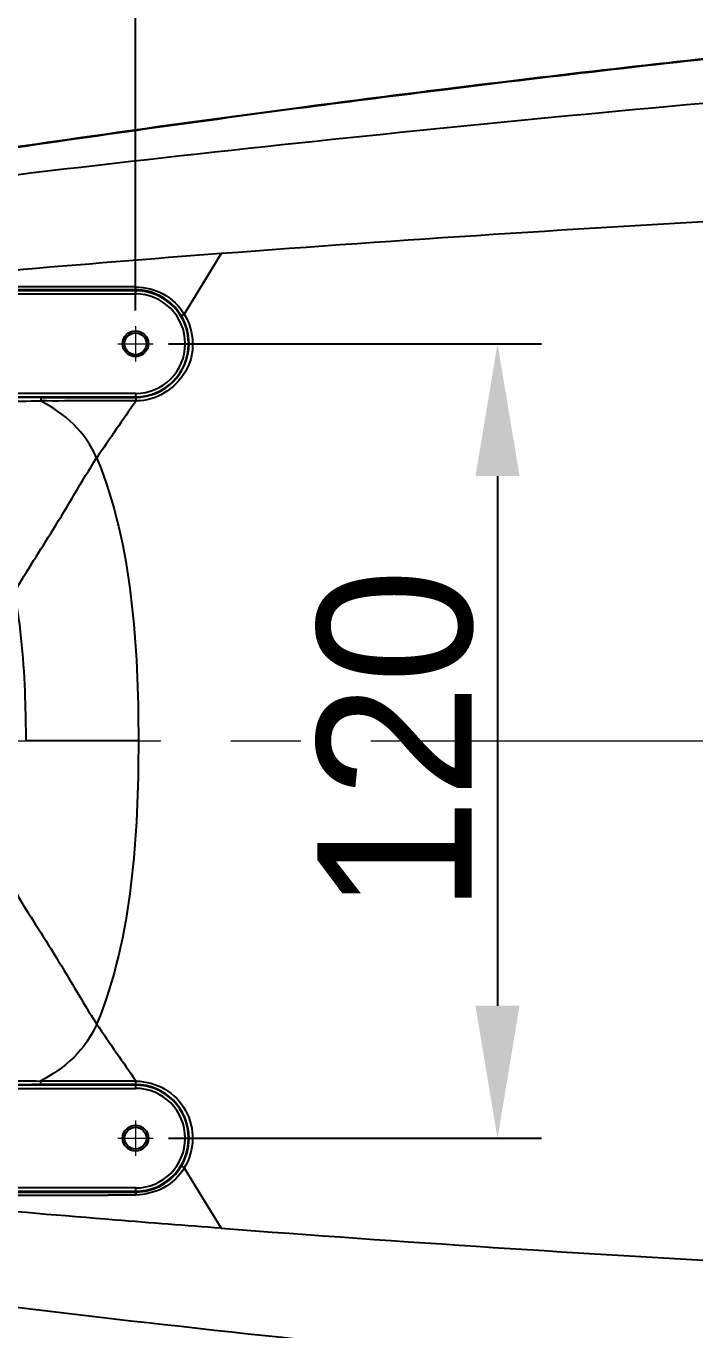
# Model space of a CAD drawing. Header units: millimetres. Extents: x 4086 to 8300, y 123 to 1549.
# Drawn here: x 6730.7 to 6761, y 1240.8 to 1299.9 of the extents above; entities that cross this region are included whole.
import ezdxf
from ezdxf import colors
from ezdxf.entities.mleader import LeaderData, LeaderLine
from ezdxf.math import Vec2, Vec3

# ---------------------------------------------------------------- set-up
doc = ezdxf.new("R2010")
doc.units = ezdxf.units.MM
doc.linetypes.add('CENTER2', pattern=[28.575, 19.05, -3.175, 3.175, -3.175])
doc.layers.add('中心线层', color=7, linetype='CENTER2', lineweight=0)
doc.layers.add('轮廓实线层', color=7, linetype='Continuous', lineweight=30)
doc.layers.add('尺寸标注', color=7, linetype='Continuous')
doc.styles.add('思源黑', font='SourceHanSansCN-Normal.ttf')
doc.dimstyles.new('尺寸标注_3_10比例', dxfattribs={"dimtxt": 7, "dimasz": 6, "dimexe": 2, "dimexo": 1.5, "dimgap": 1, "dimtad": 1, "dimdec": 1, "dimlfac": 3.333333, "dimdsep": 46, "dimtxsty": '思源黑', "dimcen": 0.09, "dimadec": 0, "dimazin": 0, "dimtp": 0.01, "dimtm": 0.01, "dimtfac": 1, "dimtdec": 1, "dimtofl": 0, "dimtmove": 0, "dimatfit": 3, "dimfxl": 0, "dimtolj": 1, "dimarcsym": 0})

# ---------------------------------------------------------------- blocks, each defined once
blk = doc.blocks.new('*D2669')
at = {"layer": 'Defpoints', "color": 0}
for p in [(6735.644, 1285.508), (6735.644, 1249.508), (6752.061, 1249.508)]:
    blk.add_point(p, dxfattribs=at)
at = {"layer": '轮廓实线层', "color": 0, "lineweight": -2}
for p, q in [((6737.144, 1285.508), (6754.061, 1285.508)), ((6752.061, 1279.508), (6752.061, 1255.508)), ((6737.144, 1249.508), (6754.061, 1249.508))]:
    blk.add_line(p, q, dxfattribs=at)
at = {"layer": '轮廓实线层', "color": 0}
for points in [[(6753.061, 1279.508), (6751.061, 1279.508), (6752.061, 1285.508)], [(6751.061, 1255.508), (6753.061, 1255.508), (6752.061, 1249.508)]]:
    blk.add_solid(points, dxfattribs=at)
at = {"layer": '轮廓实线层', "color": 0, "insert": (6747.435, 1267.508), "char_height": 7, "attachment_point": 5, "rotation": 90, "style": '思源黑'}
blk.add_mtext('\\A1;120', dxfattribs=at)
blk = doc.blocks.new('*D2671')
at = {"layer": 'Defpoints', "color": 0}
for p in [(6778.394, 1306.476), (6778.394, 1288.508), (6735.644, 1285.508)]:
    blk.add_point(p, dxfattribs=at)
at = {"layer": '轮廓实线层', "color": 0, "lineweight": -2}
for p, q in [((6735.644, 1287.008), (6735.644, 1308.476)), ((6778.394, 1290.008), (6778.394, 1308.476)), ((6741.644, 1306.476), (6772.394, 1306.476))]:
    blk.add_line(p, q, dxfattribs=at)
at = {"layer": '轮廓实线层', "color": 0}
for points in [[(6741.644, 1307.476), (6741.644, 1305.476), (6735.644, 1306.476)], [(6772.394, 1305.476), (6772.394, 1307.476), (6778.394, 1306.476)]]:
    blk.add_solid(points, dxfattribs=at)
at = {"layer": '轮廓实线层', "color": 0, "insert": (6757.019, 1311.102), "char_height": 7, "attachment_point": 5, "style": '思源黑'}
blk.add_mtext('\\A1;142.5', dxfattribs=at)
blk = doc.blocks.new('*D2672')
at = {"layer": 'Defpoints', "color": 0}
for p in [(6735.644, 1320.853), (6729.644, 1285.508), (6735.644, 1285.508)]:
    blk.add_point(p, dxfattribs=at)
at = {"layer": '轮廓实线层', "color": 0, "lineweight": -2}
for p, q in [((6729.644, 1287.008), (6729.644, 1322.853)), ((6735.644, 1287.008), (6735.644, 1322.853)), ((6723.644, 1320.853), (6717.644, 1320.853)), ((6741.644, 1320.853), (6759.273, 1320.853))]:
    blk.add_line(p, q, dxfattribs=at)
at = {"layer": '轮廓实线层', "color": 0}
for points in [[(6723.644, 1319.853), (6723.644, 1321.853), (6729.644, 1320.853)], [(6741.644, 1321.853), (6741.644, 1319.853), (6735.644, 1320.853)]]:
    blk.add_solid(points, dxfattribs=at)
at = {"layer": '轮廓实线层', "color": 0, "insert": (6753.458, 1325.479), "char_height": 7, "attachment_point": 5, "style": '思源黑'}
blk.add_mtext('\\A1;20', dxfattribs=at)

msp = doc.modelspace()

# ---------------------------------------------------------------- linework, layer by layer
for p, q in [((6739.533, 1289.593), (6738.687, 1288.208)), ((6738.687, 1288.208), (6737.858, 1286.849)), ((6735.644, 1287.952), (6729.644, 1287.968)), ((6735.644, 1287.913), (6729.644, 1287.913)), ((6729.644, 1287.763), (6735.644, 1287.763)), ((6735.644, 1287.952), (6735.644, 1287.763)), ((6735.644, 1283.253), (6729.644, 1283.253)), ((6729.644, 1283.103), (6735.644, 1283.103)), ((6735.644, 1283.253), (6735.644, 1283.076)), ((6735.774, 1267.508), (6730.68, 1267.508)), ((6735.672, 1252.097), (6731.342, 1252.097)), ((6735.644, 1251.913), (6729.644, 1251.913)), ((6729.644, 1251.763), (6735.644, 1251.763)), ((6735.644, 1251.939), (6735.644, 1251.763)), ((6737.857, 1248.167), (6738.687, 1246.808)), ((6735.644, 1247.253), (6729.644, 1247.253)), ((6729.644, 1247.103), (6735.644, 1247.103)), ((6729.644, 1247.047), (6734.401, 1247.06)), ((6734.401, 1247.06), (6735.644, 1247.064)), ((6735.656, 1246.928), (6734.402, 1246.926)), ((6735.644, 1247.253), (6735.644, 1247.064)), ((6738.687, 1246.808), (6739.533, 1245.422))]:
    msp.add_line(p, q)
for centre, radius in [((6735.644, 1285.508), 0.585), ((6735.644, 1285.508), 0.495), ((6735.644, 1249.508), 0.585), ((6735.644, 1249.508), 0.495)]:
    msp.add_circle(centre, radius)
for centre, radius, start, end in [((6853.138, 463.554), 839.888, 96.026277, 97.075652), ((6852.473, 469.068), 834.308, 96.020618, 97.076979), ((6862.467, 386.677), 917.329, 97.062436, 97.456974), ((6859.278, 412.959), 890.827, 97.06673, 97.472993), ((6850.163, 478.797), 824.39, 97.439978, 98.456834), ((6855.404, 440.353), 863.163, 97.454496, 98.425642), ((6834.103, 22.653), 1270.464, 93.153087, 94.268961), ((6798.657, 498.874), 792.925, 94.276239, 95.66362), ((6732.649, 636.978), 651.116, 89.735431, 90.263452), ((6735.636, 1285.515), 2.437, 31.33845, 89.82046), ((6735.644, 1285.508), 2.405, 270, 90), ((6735.644, 1285.508), 2.255, 270, 90), ((6735.636, 1285.514), 2.437, 270.19495, 359.85319), ((6727.087, 1745.125), 462.226, 270.31169, 270.52752), ((6733.316, 1625.502), 342.429, 269.38563, 269.67381), ((6733.812, 1761.764), 478.691, 269.70729, 270.21931), ((6908.044, 1161.553), 210.812, 144.85103, 145.70491), ((6922.026, 1383.136), 227.813, 214.32368, 215.11385), ((6733.316, 909.514), 342.427, 90.32619, 90.61437), ((6733.812, 773.285), 478.658, 89.78067, 90.29273), ((6735.636, 1249.502), 2.438, 0.14544, 89.80386), ((6735.644, 1249.508), 2.405, 270, 90), ((6735.644, 1249.508), 2.255, 270, 90), ((6735.636, 1249.5), 2.437, 270.17964, 328.65595), ((6732.606, 2648.367), 1401.442, 269.879377, 270.07341), ((6831.869, 2477.255), 1235.288, 265.713196, 266.860335)]:
    msp.add_arc(centre, radius, start, end)
for points, knots in [([(6714.25, 1290.895), (6722.281, 1292.246), (6738.509, 1294.208), (6754.761, 1295.826), (6762.92, 1296.549)], [0, 0, 0, 0, 0.498581, 1, 1, 1, 1]), ([(6735.644, 1287.952), (6735.657, 1287.957), (6735.646, 1288.019), (6735.656, 1288.055), (6735.656, 1288.087)], [0, 0, 0, 0, 0.303704, 1, 1, 1, 1]), ([(6735.656, 1288.087), (6736.091, 1288.062), (6736.979, 1287.87), (6737.626, 1287.217), (6737.858, 1286.849)], [0, 0, 0, 0, 0.500466, 1, 1, 1, 1]), ([(6737.858, 1286.849), (6738.085, 1286.463), (6738.357, 1285.557), (6737.937, 1283.777), (6736.54, 1282.888), (6735.672, 1282.918)], [0, 0, 0, 0, 0.253597, 0.508282, 1, 1, 1, 1]), ([(6737.717, 1286.782), (6737.729, 1286.772), (6737.787, 1286.817), (6737.827, 1286.83), (6737.858, 1286.849)], [0, 0, 0, 0, 0.31286, 1, 1, 1, 1]), ([(6731.366, 1283.079), (6731.349, 1283.075), (6731.351, 1282.998), (6731.342, 1282.956), (6731.342, 1282.919)], [0, 0, 0, 0, 0.320389, 1, 1, 1, 1]), ([(6735.672, 1282.918), (6734.949, 1282.91), (6733.506, 1282.93), (6732.063, 1282.906), (6731.342, 1282.919)], [0, 0, 0, 0, 0.500669, 1, 1, 1, 1]), ([(6733.882, 1280.336), (6733.643, 1280.901), (6732.918, 1281.94), (6731.881, 1282.626), (6731.342, 1282.919)], [0, 0, 0, 0, 0.500034, 1, 1, 1, 1]), ([(6735.644, 1283.076), (6735.656, 1283.073), (6735.661, 1283.017), (6735.666, 1282.982), (6735.666, 1282.952)], [0, 0, 0, 0, 0.290111, 1, 1, 1, 1]), ([(6730.167, 1274.255), (6730.709, 1275.223), (6732.028, 1277.203), (6733.204, 1279.268), (6733.882, 1280.336)], [0, 0, 0, 0, 0.467257, 1, 1, 1, 1]), ([(6733.882, 1280.336), (6734.715, 1278.337), (6735.628, 1274.023), (6735.774, 1269.683), (6735.774, 1267.508)], [0, 0, 0, 0, 0.498873, 1, 1, 1, 1]), ([(6730.68, 1267.508), (6730.68, 1268.159), (6730.644, 1270.413), (6730.453, 1272.672), (6730.167, 1274.25)], [0, 0, 0, 0, 0.288689, 1, 1, 1, 1]), ([(6735.774, 1267.508), (6735.774, 1265.332), (6735.628, 1260.992), (6734.715, 1256.679), (6733.882, 1254.68)], [0, 0, 0, 0, 0.501127, 1, 1, 1, 1]), ([(6730.167, 1260.765), (6730.412, 1260.282), (6731.017, 1259.347), (6732.293, 1257.343), (6733.197, 1255.744), (6733.882, 1254.679)], [0, 0, 0, 0, 0.228022, 0.46735, 1, 1, 1, 1]), ([(6733.883, 1254.679), (6733.643, 1254.115), (6732.918, 1253.076), (6731.881, 1252.39), (6731.342, 1252.097)], [0, 0, 0, 0, 0.500036, 1, 1, 1, 1]), ([(6731.366, 1251.936), (6731.35, 1251.94), (6731.351, 1252.016), (6731.342, 1252.059), (6731.342, 1252.097)], [0, 0, 0, 0, 0.309225, 1, 1, 1, 1]), ([(6735.644, 1251.939), (6735.656, 1251.942), (6735.663, 1251.998), (6735.667, 1252.033), (6735.665, 1252.063)], [0, 0, 0, 0, 0.292035, 1, 1, 1, 1]), ([(6735.672, 1252.097), (6736.121, 1252.079), (6737.036, 1251.847), (6738.016, 1250.824), (6738.36, 1249.458), (6738.089, 1248.55), (6737.857, 1248.167)], [0, 0, 0, 0, 0.249986, 0.500384, 0.750662, 1, 1, 1, 1]), ([(6737.857, 1248.167), (6737.638, 1247.792), (6736.973, 1247.151), (6736.091, 1246.949), (6735.656, 1246.928)], [0, 0, 0, 0, 0.499552, 1, 1, 1, 1]), ([(6737.717, 1248.233), (6737.729, 1248.243), (6737.787, 1248.198), (6737.827, 1248.185), (6737.857, 1248.167)], [0, 0, 0, 0, 0.308384, 1, 1, 1, 1]), ([(6739.532, 1245.424), (6737.931, 1245.544), (6731.55, 1246.04), (6725.175, 1246.607), (6720.405, 1247.087)], [0, 0, 0, 0, 0.250816, 1, 1, 1, 1]), ([(6735.644, 1247.064), (6735.656, 1247.058), (6735.646, 1246.997), (6735.656, 1246.96), (6735.656, 1246.928)], [0, 0, 0, 0, 0.296982, 1, 1, 1, 1]), ([(6714.25, 1244.121), (6722.282, 1242.77), (6738.509, 1240.806), (6754.762, 1239.189), (6762.921, 1238.467)], [0, 0, 0, 0, 0.498582, 1, 1, 1, 1])]:
    msp.add_open_spline(points, degree=3, knots=knots)
for points in [[(6738.073, 1285.508), (6738.074, 1285.949), (6737.947, 1286.406), (6737.717, 1286.782)], [(6729.601, 1252.109), (6730.182, 1252.107), (6730.762, 1252.101), (6731.342, 1252.097)], [(6737.717, 1248.233), (6737.947, 1248.61), (6738.074, 1249.066), (6738.073, 1249.508)]]:
    msp.add_open_spline(points, degree=3)
at = {"layer": '中心线层'}
for p, q in [((6735.644, 1286.312), (6735.644, 1284.704)), ((6734.836, 1285.508), (6736.452, 1285.508)), ((6689.16, 1267.508), (7010.604, 1267.508)), ((6735.644, 1250.312), (6735.644, 1248.704)), ((6734.836, 1249.508), (6736.452, 1249.508))]:
    msp.add_line(p, q, dxfattribs=at)

# ---------------------------------------------------------------- dimensions: what is measured, and where the dimension line sits
at = {"layer": '轮廓实线层'}
dim = msp.add_linear_dim(base=(6735.644, 1320.853), p1=(6729.644, 1285.508), p2=(6735.644, 1285.508), dimstyle='尺寸标注_3_10比例', dxfattribs=at)
dim.commit()
dim.dimension.update_dxf_attribs({"geometry": '*D2672', "text_midpoint": (6753.458, 1320.853), "dimtype": 160})
dim = msp.add_linear_dim(base=(6778.394, 1306.476), p1=(6735.644, 1285.508), p2=(6778.394, 1288.508), dimstyle='尺寸标注_3_10比例', dxfattribs=at)
dim.commit()
dim.dimension.update_dxf_attribs({"geometry": '*D2671', "text_midpoint": (6757.019, 1311.102)})
dim = msp.add_linear_dim(base=(6752.061, 1249.508), p1=(6735.644, 1285.508), p2=(6735.644, 1249.508), angle=90, dimstyle='尺寸标注_3_10比例', dxfattribs=at)
dim.commit()
dim.dimension.update_dxf_attribs({"geometry": '*D2669', "text_midpoint": (6747.435, 1267.508)})

# ---------------------------------------------------------------- leaders
at = {"layer": '尺寸标注'}
ml = msp.add_multileader_mtext('Standard', dxfattribs=at)
ml.set_content('{\\A1;\\C256;φ6 {\\H0.7x;\\S+0.018^  0;}\\C7;Penetration (locating hole\\C0;）}', style='思源黑')
ml.set_leader_properties()
ml.build(insert=Vec2(0, 0))
ml.multileader.update_dxf_attribs({"text_left_attachment_type": 5, "text_right_attachment_type": 5, "dogleg_length": 1, "arrow_head_size": 6})
ctx = ml.context
ctx.base_point, ctx.char_height, ctx.arrow_head_size, ctx.plane_origin = Vec3(6736.495, 1336.882), 7, 6, Vec3(6906.337, 1289.498)
ctx.left_attachment, ctx.right_attachment, ctx.text_align_type = 5, 5, 2
notes = []
notes.append((ctx, [(0, (1, 1, 0), (6893.424, 1336.882), (-1, 0), 1, [(0, [(6906.337, 1289.498)], 0, [])])]))
ctx.mtext.insert, ctx.mtext.alignment, ctx.mtext.flow_direction = Vec3(6890.424, 1351.069), 3, 5
for ctx, leaders in notes:
    for number, flags, end, landing, length, lines in leaders:
        leader = LeaderData()
        leader.index, (leader.has_last_leader_line, leader.has_dogleg_vector, leader.attachment_direction) = number, flags
        leader.last_leader_point, leader.dogleg_vector, leader.dogleg_length = Vec3(end), Vec3(landing), length
        for number, points, colour, breaks in lines:
            line = LeaderLine()
            line.index, line.vertices, line.color, line.breaks = number, Vec3.list(points), colors.encode_raw_color(colour), breaks
            leader.lines.append(line)
        ctx.leaders.append(leader)

doc.saveas('drawing.dxf')
